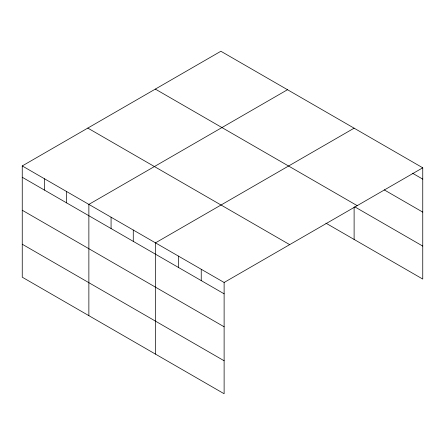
<?xml version="1.0" encoding="UTF-8"?>
<svg xmlns="http://www.w3.org/2000/svg" width="445" height="445" viewBox="0 0 445 445"><rect width="100%" height="100%" fill="white"/><g stroke="black" fill="none" stroke-linecap="round" stroke-linejoin="round"><path stroke-width="0.67" d="M22.25 165.935L224.119 282.48L224.119 393.747L22.25 277.196L22.25 165.935L220.881 51.253L422.75 167.804L422.75 279.065L325.907 223.156M287.498 89.718L88.867 204.394L88.867 315.655M354.114 128.177L155.483 242.853L155.483 354.12M224.119 282.48L422.75 167.804M412.515 173.227L422.75 179.14M384.219 189.87L422.75 212.115M155.333 89.1L357.202 205.646M354.715 206.814L422.75 246.091M87.799 128.088L289.667 244.639M22.25 177.271L224.119 293.817M22.25 210.246L224.119 326.791M22.25 244.222L224.119 360.767M354.114 207.153L354.114 239.438M201.24 269.275L201.24 280.606M178.362 256.064L178.362 267.401M133.278 230.037L133.278 241.368M111.072 217.216L111.072 228.552M66.661 191.572L66.661 202.909M44.456 178.757L44.456 190.087"/></g></svg>
